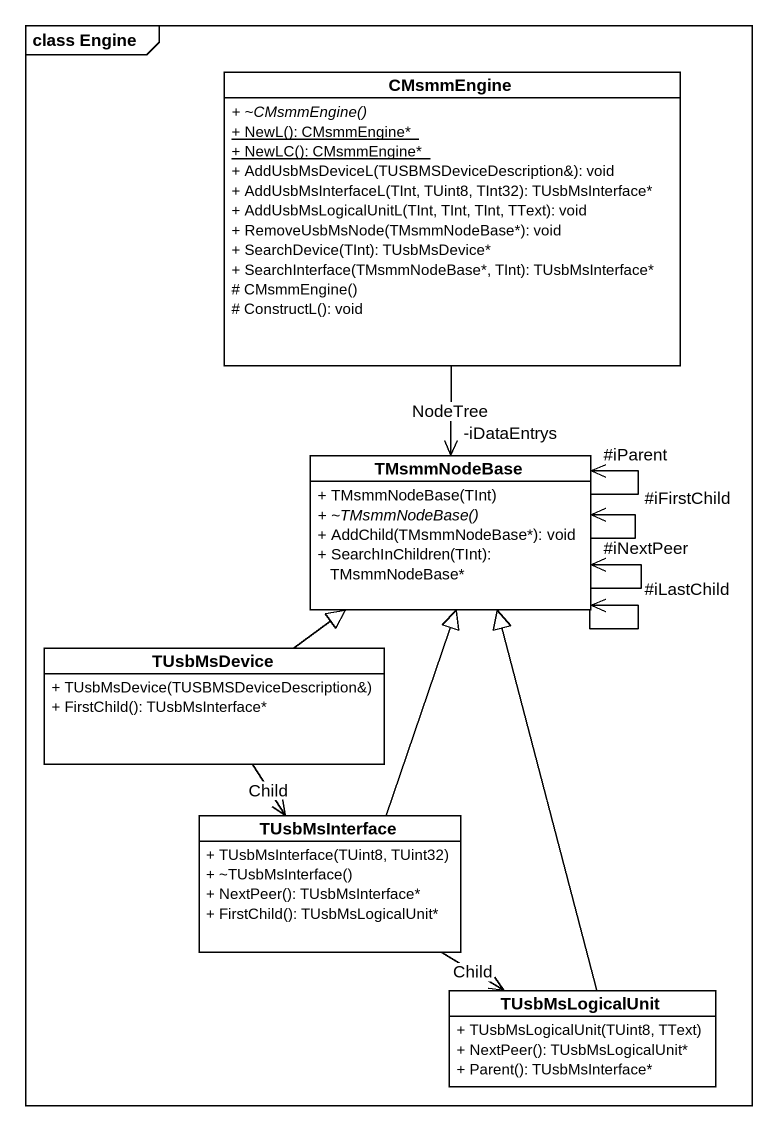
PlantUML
@startuml
mainframe class Engine
hide circle
hide empty members
skinparam classAttributeIconSize 0
class CMsmmEngine {
  {abstract} + ~CMsmmEngine()
  {static} + NewL(): CMsmmEngine*
  {static} + NewLC(): CMsmmEngine*
  + AddUsbMsDeviceL(TUSBMSDeviceDescription&): void
  + AddUsbMsInterfaceL(TInt, TUint8, TInt32): TUsbMsInterface*
  + AddUsbMsLogicalUnitL(TInt, TInt, TInt, TText): void
  + RemoveUsbMsNode(TMsmmNodeBase*): void
  + SearchDevice(TInt): TUsbMsDevice*
  + SearchInterface(TMsmmNodeBase*, TInt): TUsbMsInterface*
  # CMsmmEngine()
  # ConstructL(): void
}
class TMsmmNodeBase {
  + TMsmmNodeBase(TInt)
  {abstract} + ~TMsmmNodeBase()
  + AddChild(TMsmmNodeBase*): void
  + SearchInChildren(TInt): TMsmmNodeBase*
}
class TUsbMsDevice {
  + TUsbMsDevice(TUSBMSDeviceDescription&)
  + FirstChild(): TUsbMsInterface*
}
class TUsbMsInterface {
  + TUsbMsInterface(TUint8, TUint32)
  + ~TUsbMsInterface()
  + NextPeer(): TUsbMsInterface*
  + FirstChild(): TUsbMsLogicalUnit*
}
class TUsbMsLogicalUnit {
  + TUsbMsLogicalUnit(TUint8, TText)
  + NextPeer(): TUsbMsLogicalUnit*
  + Parent(): TUsbMsInterface*
}
CMsmmEngine --> "-iDataEntrys" TMsmmNodeBase : NodeTree
TMsmmNodeBase --> "#iNextPeer" TMsmmNodeBase
TMsmmNodeBase --> "#iFirstChild" TMsmmNodeBase
TMsmmNodeBase --> "#iLastChild" TMsmmNodeBase
TMsmmNodeBase --> "#iParent" TMsmmNodeBase
TUsbMsDevice -up-|> TMsmmNodeBase
TUsbMsDevice --> TUsbMsInterface : Child
TUsbMsInterface -up-|> TMsmmNodeBase
TUsbMsInterface --> TUsbMsLogicalUnit : Child
TUsbMsLogicalUnit -up-|> TMsmmNodeBase
@enduml
